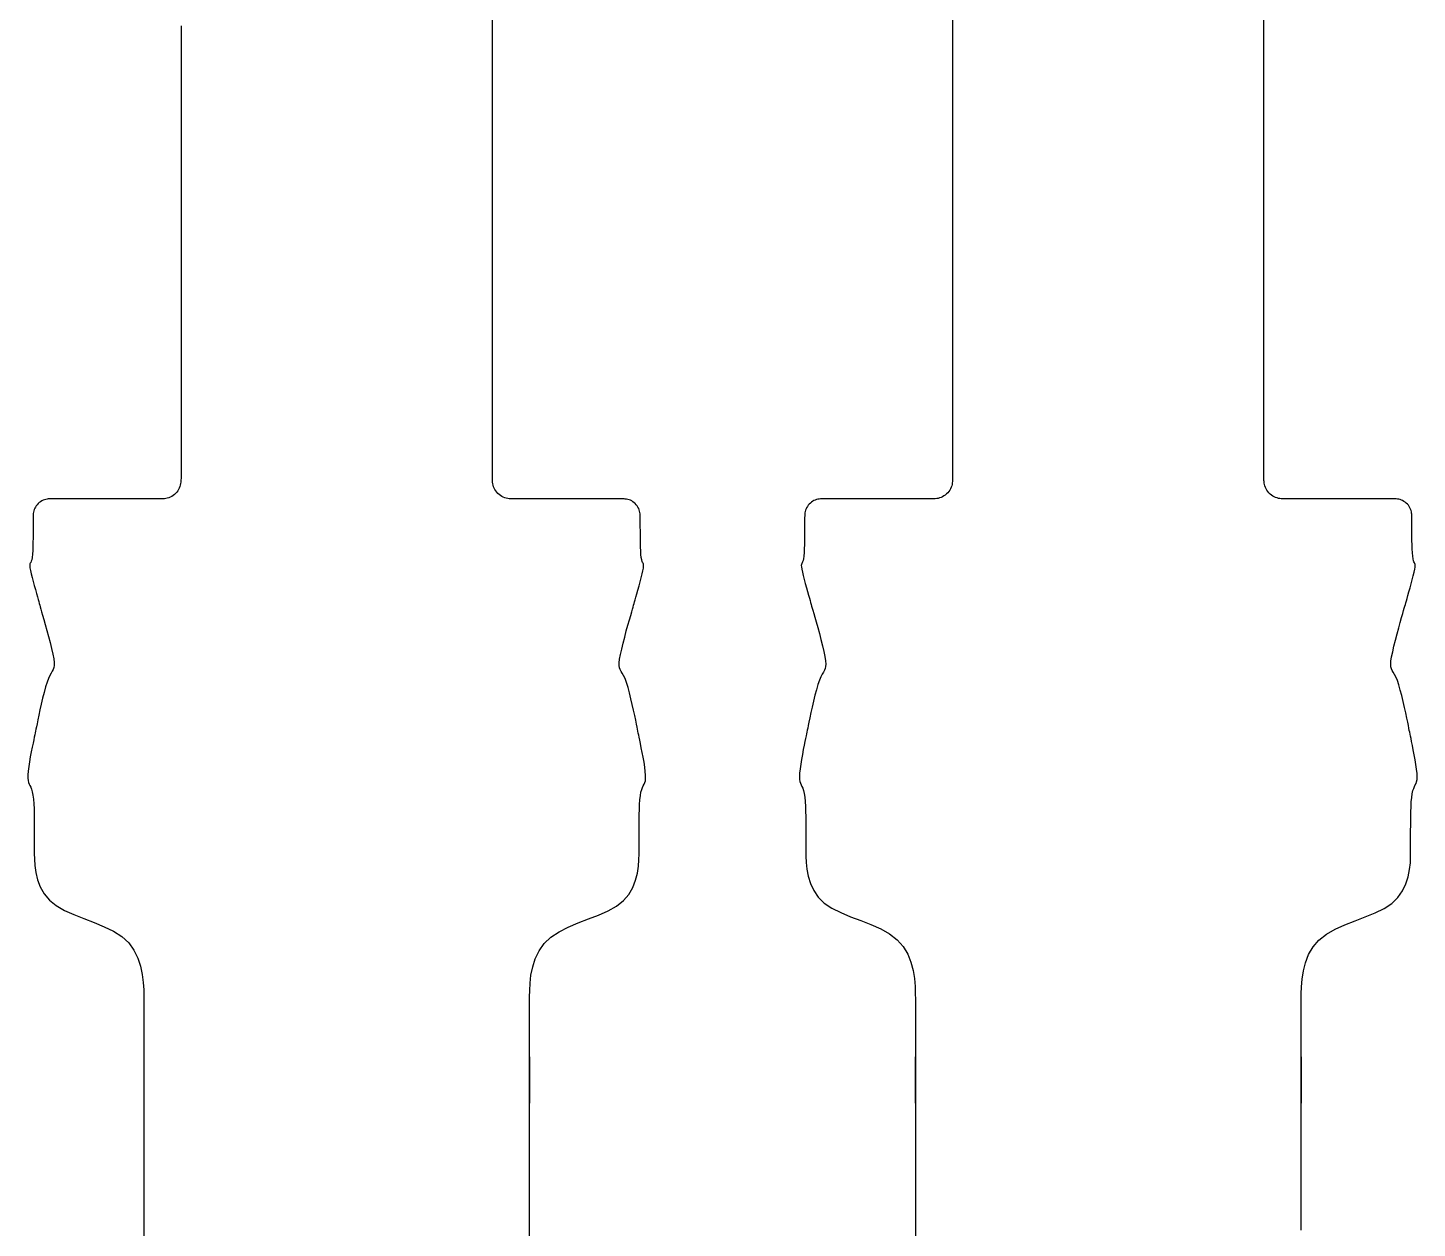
# Model space of a CAD drawing. Extents: x -56 to 56, y -65 to 65.
# Drawn here: x -55.88 to -33.02, y 21.66 to 41.42 of the extents above; entities that cross this region are included whole.
import ezdxf

# ---------------------------------------------------------------- set-up
doc = ezdxf.new("R2010")
doc.units = 0
doc.layers.add('LAYER 1', color=7, linetype='CONTINUOUS')

msp = doc.modelspace()

# ---------------------------------------------------------------- linework, layer by layer
at = {"layer": 'LAYER 1'}
for p, q in [((-48.238, 41.388), (-48.238, 42.082)), ((-40.662, 41.803), (-40.662, 41.058)), ((-35.538, 41.008), (-35.538, 41.76)), ((-53.362, 41.454), (-53.362, 40.659)), ((-48.238, 40.585), (-48.238, 41.388)), ((-40.662, 41.058), (-40.662, 40.22)), ((-35.538, 40.166), (-35.538, 41.008)), ((-53.362, 40.659), (-53.362, 39.79)), ((-48.238, 39.711), (-48.238, 40.585)), ((-40.662, 40.22), (-40.662, 39.328)), ((-35.538, 39.272), (-35.538, 40.166)), ((-53.362, 39.79), (-53.362, 38.885)), ((-48.238, 38.804), (-48.238, 39.711)), ((-40.662, 39.328), (-40.662, 38.419)), ((-35.538, 38.363), (-35.538, 39.272)), ((-53.362, 38.885), (-53.362, 37.981)), ((-48.238, 37.903), (-48.238, 38.804)), ((-40.662, 38.419), (-40.662, 37.53)), ((-35.538, 37.477), (-35.538, 38.363)), ((-53.362, 37.981), (-53.362, 37.117)), ((-48.238, 37.043), (-48.238, 37.903)), ((-40.662, 37.53), (-40.662, 36.7)), ((-35.538, 36.651), (-35.538, 37.477)), ((-53.362, 37.117), (-53.362, 36.329)), ((-48.238, 36.264), (-48.238, 37.043)), ((-40.662, 36.7), (-40.662, 35.967)), ((-35.538, 35.925), (-35.538, 36.651)), ((-53.362, 36.329), (-53.362, 35.656)), ((-48.238, 35.603), (-48.238, 36.264)), ((-40.662, 35.967), (-40.662, 35.366)), ((-35.538, 35.333), (-35.538, 35.925)), ((-53.362, 35.656), (-53.362, 35.125)), ((-48.238, 35.084), (-48.238, 35.603)), ((-40.662, 35.366), (-40.662, 34.905)), ((-35.538, 34.88), (-35.538, 35.333)), ((-53.362, 35.125), (-53.362, 34.726)), ((-48.238, 34.696), (-48.238, 35.084)), ((-40.662, 34.905), (-40.662, 34.567)), ((-35.538, 34.549), (-35.538, 34.88)), ((-53.362, 34.726), (-53.362, 34.44)), ((-48.238, 34.42), (-48.238, 34.696)), ((-40.662, 34.567), (-40.662, 34.332)), ((-35.538, 34.32), (-35.538, 34.549)), ((-53.362, 34.44), (-53.362, 34.249)), ((-48.238, 34.236), (-48.238, 34.42)), ((-40.662, 34.332), (-40.662, 34.181)), ((-35.538, 34.174), (-35.538, 34.32)), ((-53.362, 34.249), (-53.362, 34.133)), ((-53.362, 34.133), (-53.362, 34.074)), ((-48.238, 34.126), (-48.238, 34.236)), ((-48.238, 34.071), (-48.238, 34.126)), ((-40.662, 34.181), (-40.662, 34.097)), ((-40.662, 34.097), (-40.662, 34.059)), ((-35.538, 34.093), (-35.538, 34.174)), ((-35.538, 34.058), (-35.538, 34.093)), ((-53.381, 33.868), (-53.391, 33.844)), ((-53.374, 33.893), (-53.381, 33.868)), ((-53.369, 33.917), (-53.374, 33.893)), ((-53.366, 33.94), (-53.369, 33.917)), ((-53.364, 33.961), (-53.366, 33.94)), ((-53.363, 33.981), (-53.364, 33.961)), ((-53.362, 33.999), (-53.363, 33.981)), ((-53.362, 34.074), (-53.362, 34.052)), ((-53.362, 34.052), (-53.362, 34.049)), ((-53.362, 34.049), (-53.362, 34.049)), ((-53.362, 34.049), (-53.362, 34.048)), ((-53.362, 34.048), (-53.362, 34.047)), ((-53.362, 34.047), (-53.362, 34.044)), ((-53.362, 34.044), (-53.362, 34.04)), ((-53.362, 34.04), (-53.362, 34.034)), ((-53.362, 34.034), (-53.362, 34.025)), ((-53.362, 34.025), (-53.362, 34.014)), ((-53.362, 34.014), (-53.362, 33.999)), ((-48.238, 34.051), (-48.238, 34.071)), ((-48.238, 34.049), (-48.238, 34.051)), ((-48.238, 34.048), (-48.238, 34.049)), ((-48.238, 34.049), (-48.238, 34.049)), ((-48.238, 34.047), (-48.238, 34.048)), ((-48.238, 34.044), (-48.238, 34.047)), ((-48.238, 34.04), (-48.238, 34.044)), ((-48.238, 34.033), (-48.238, 34.04)), ((-48.238, 34.024), (-48.238, 34.033)), ((-48.238, 34.012), (-48.238, 34.024)), ((-48.238, 33.997), (-48.238, 34.012)), ((-48.238, 33.98), (-48.238, 33.997)), ((-48.236, 33.96), (-48.238, 33.98)), ((-48.234, 33.938), (-48.236, 33.96)), ((-48.231, 33.914), (-48.234, 33.938)), ((-48.226, 33.89), (-48.231, 33.914)), ((-48.218, 33.866), (-48.226, 33.89)), ((-48.209, 33.842), (-48.218, 33.866)), ((-40.686, 33.856), (-40.696, 33.832)), ((-40.677, 33.88), (-40.686, 33.856)), ((-40.671, 33.904), (-40.677, 33.88)), ((-40.667, 33.928), (-40.671, 33.904)), ((-40.664, 33.95), (-40.667, 33.928)), ((-40.663, 33.971), (-40.664, 33.95)), ((-40.662, 33.99), (-40.663, 33.971)), ((-40.662, 34.059), (-40.662, 34.049)), ((-40.662, 34.049), (-40.662, 34.049)), ((-40.662, 34.049), (-40.662, 34.049)), ((-40.662, 34.049), (-40.662, 34.048)), ((-40.662, 34.048), (-40.662, 34.046)), ((-40.662, 34.046), (-40.662, 34.043)), ((-40.662, 34.043), (-40.662, 34.037)), ((-40.662, 34.037), (-40.662, 34.03)), ((-40.662, 34.03), (-40.662, 34.02)), ((-40.662, 34.02), (-40.662, 34.006)), ((-40.662, 34.006), (-40.662, 33.99)), ((-35.538, 34.049), (-35.538, 34.058)), ((-35.538, 34.048), (-35.538, 34.049)), ((-35.538, 34.049), (-35.538, 34.049)), ((-35.538, 34.049), (-35.538, 34.049)), ((-35.538, 34.046), (-35.538, 34.048)), ((-35.538, 34.042), (-35.538, 34.046)), ((-35.538, 34.037), (-35.538, 34.042)), ((-35.538, 34.029), (-35.538, 34.037)), ((-35.538, 34.019), (-35.538, 34.029)), ((-35.538, 34.006), (-35.538, 34.019)), ((-35.538, 33.989), (-35.538, 34.006)), ((-35.537, 33.97), (-35.538, 33.989)), ((-35.535, 33.949), (-35.537, 33.97)), ((-35.533, 33.926), (-35.535, 33.949)), ((-35.528, 33.903), (-35.533, 33.926)), ((-35.522, 33.879), (-35.528, 33.903)), ((-35.514, 33.854), (-35.522, 33.879)), ((-35.503, 33.83), (-35.514, 33.854)), ((-55.675, 33.619), (-55.695, 33.605)), ((-55.654, 33.632), (-55.675, 33.619)), ((-55.633, 33.642), (-55.654, 33.632)), ((-55.611, 33.651), (-55.633, 33.642)), ((-55.589, 33.657), (-55.611, 33.651)), ((-55.568, 33.661), (-55.589, 33.657)), ((-55.547, 33.664), (-55.568, 33.661)), ((-55.528, 33.665), (-55.547, 33.664)), ((-55.51, 33.666), (-55.528, 33.665)), ((-55.495, 33.666), (-55.51, 33.666)), ((-55.482, 33.666), (-55.495, 33.666)), ((-55.472, 33.666), (-55.482, 33.666)), ((-55.464, 33.666), (-55.472, 33.666)), ((-55.459, 33.666), (-55.464, 33.666)), ((-55.456, 33.666), (-55.459, 33.666)), ((-55.453, 33.666), (-55.456, 33.666)), ((-55.452, 33.666), (-55.453, 33.666)), ((-55.451, 33.666), (-55.452, 33.666)), ((-55.452, 33.666), (-55.452, 33.666)), ((-55.452, 33.666), (-55.452, 33.666)), ((-55.447, 33.666), (-55.451, 33.666)), ((-55.435, 33.666), (-55.447, 33.666)), ((-55.413, 33.666), (-55.435, 33.666)), ((-55.377, 33.666), (-55.413, 33.666)), ((-55.324, 33.666), (-55.377, 33.666)), ((-55.251, 33.666), (-55.324, 33.666)), ((-55.154, 33.666), (-55.251, 33.666)), ((-55.033, 33.666), (-55.154, 33.666)), ((-54.893, 33.666), (-55.033, 33.666)), ((-54.74, 33.666), (-54.893, 33.666)), ((-54.581, 33.665), (-54.74, 33.666)), ((-54.423, 33.665), (-54.581, 33.665)), ((-54.272, 33.665), (-54.423, 33.665)), ((-54.136, 33.665), (-54.272, 33.665)), ((-54.02, 33.665), (-54.136, 33.665)), ((-53.929, 33.665), (-54.02, 33.665)), ((-53.861, 33.665), (-53.929, 33.665)), ((-53.812, 33.665), (-53.861, 33.665)), ((-53.78, 33.665), (-53.812, 33.665)), ((-53.76, 33.664), (-53.78, 33.665)), ((-53.751, 33.664), (-53.76, 33.664)), ((-53.747, 33.664), (-53.751, 33.664)), ((-53.747, 33.664), (-53.747, 33.664)), ((-53.746, 33.664), (-53.747, 33.664)), ((-53.747, 33.664), (-53.747, 33.664)), ((-53.745, 33.664), (-53.746, 33.664)), ((-53.742, 33.664), (-53.745, 33.664)), ((-53.738, 33.664), (-53.742, 33.664)), ((-53.731, 33.664), (-53.738, 33.664)), ((-53.722, 33.664), (-53.731, 33.664)), ((-53.71, 33.664), (-53.722, 33.664)), ((-53.695, 33.665), (-53.71, 33.664)), ((-53.678, 33.665), (-53.695, 33.665)), ((-53.658, 33.666), (-53.678, 33.665)), ((-53.636, 33.668), (-53.658, 33.666)), ((-53.612, 33.672), (-53.636, 33.668)), ((-53.588, 33.677), (-53.612, 33.672)), ((-53.564, 33.684), (-53.588, 33.677)), ((-53.54, 33.694), (-53.564, 33.684)), ((-53.516, 33.706), (-53.54, 33.694)), ((-53.494, 33.72), (-53.516, 33.706)), ((-53.472, 33.737), (-53.494, 33.72)), ((-53.452, 33.756), (-53.472, 33.737)), ((-53.434, 33.776), (-53.452, 33.756)), ((-53.417, 33.798), (-53.434, 33.776)), ((-53.403, 33.82), (-53.417, 33.798)), ((-53.391, 33.844), (-53.403, 33.82)), ((-48.197, 33.818), (-48.209, 33.842)), ((-48.182, 33.796), (-48.197, 33.818)), ((-48.165, 33.774), (-48.182, 33.796)), ((-48.147, 33.754), (-48.165, 33.774)), ((-48.126, 33.736), (-48.147, 33.754)), ((-48.105, 33.719), (-48.126, 33.736)), ((-48.082, 33.705), (-48.105, 33.719)), ((-48.058, 33.693), (-48.082, 33.705)), ((-48.034, 33.683), (-48.058, 33.693)), ((-48.01, 33.676), (-48.034, 33.683)), ((-47.986, 33.671), (-48.01, 33.676)), ((-47.963, 33.668), (-47.986, 33.671)), ((-47.941, 33.666), (-47.963, 33.668)), ((-47.921, 33.665), (-47.941, 33.666)), ((-47.904, 33.665), (-47.921, 33.665)), ((-47.889, 33.664), (-47.904, 33.665)), ((-47.877, 33.664), (-47.889, 33.664)), ((-47.869, 33.664), (-47.877, 33.664)), ((-47.862, 33.664), (-47.869, 33.664)), ((-47.858, 33.664), (-47.862, 33.664)), ((-47.856, 33.664), (-47.858, 33.664)), ((-47.854, 33.664), (-47.856, 33.664)), ((-47.853, 33.664), (-47.854, 33.664)), ((-47.854, 33.664), (-47.854, 33.664)), ((-47.854, 33.664), (-47.854, 33.664)), ((-47.849, 33.664), (-47.853, 33.664)), ((-47.839, 33.664), (-47.849, 33.664)), ((-47.818, 33.665), (-47.839, 33.664)), ((-47.785, 33.665), (-47.818, 33.665)), ((-47.735, 33.665), (-47.785, 33.665)), ((-47.665, 33.665), (-47.735, 33.665)), ((-47.571, 33.665), (-47.665, 33.665)), ((-47.453, 33.665), (-47.571, 33.665)), ((-47.315, 33.665), (-47.453, 33.665)), ((-47.164, 33.665), (-47.315, 33.665)), ((-47.005, 33.665), (-47.164, 33.665)), ((-46.847, 33.666), (-47.005, 33.665)), ((-46.695, 33.666), (-46.847, 33.666)), ((-46.556, 33.666), (-46.695, 33.666)), ((-46.437, 33.666), (-46.556, 33.666)), ((-46.342, 33.666), (-46.437, 33.666)), ((-46.271, 33.666), (-46.342, 33.666)), ((-46.22, 33.666), (-46.271, 33.666)), ((-46.185, 33.666), (-46.22, 33.666)), ((-46.164, 33.666), (-46.185, 33.666)), ((-46.153, 33.666), (-46.164, 33.666)), ((-46.149, 33.666), (-46.153, 33.666)), ((-46.148, 33.666), (-46.149, 33.666)), ((-46.147, 33.666), (-46.148, 33.666)), ((-46.148, 33.666), (-46.148, 33.666)), ((-46.148, 33.666), (-46.148, 33.666)), ((-46.145, 33.666), (-46.147, 33.666)), ((-46.141, 33.666), (-46.145, 33.666)), ((-46.135, 33.666), (-46.141, 33.666)), ((-46.128, 33.666), (-46.135, 33.666)), ((-46.117, 33.666), (-46.128, 33.666)), ((-46.104, 33.666), (-46.117, 33.666)), ((-46.089, 33.666), (-46.104, 33.666)), ((-46.071, 33.665), (-46.089, 33.666)), ((-46.051, 33.663), (-46.071, 33.665)), ((-46.031, 33.661), (-46.051, 33.663)), ((-46.009, 33.656), (-46.031, 33.661)), ((-45.987, 33.65), (-46.009, 33.656)), ((-45.965, 33.642), (-45.987, 33.65)), ((-45.944, 33.631), (-45.965, 33.642)), ((-45.924, 33.618), (-45.944, 33.631)), ((-42.965, 33.626), (-42.985, 33.612)), ((-42.944, 33.637), (-42.965, 33.626)), ((-42.922, 33.647), (-42.944, 33.637)), ((-42.9, 33.654), (-42.922, 33.647)), ((-42.879, 33.659), (-42.9, 33.654)), ((-42.858, 33.662), (-42.879, 33.659)), ((-42.837, 33.665), (-42.858, 33.662)), ((-42.819, 33.666), (-42.837, 33.665)), ((-42.802, 33.666), (-42.819, 33.666)), ((-42.788, 33.666), (-42.802, 33.666)), ((-42.777, 33.666), (-42.788, 33.666)), ((-42.768, 33.666), (-42.777, 33.666)), ((-42.761, 33.666), (-42.768, 33.666)), ((-42.757, 33.666), (-42.761, 33.666)), ((-42.754, 33.666), (-42.757, 33.666)), ((-42.753, 33.666), (-42.754, 33.666)), ((-42.752, 33.666), (-42.753, 33.666)), ((-42.749, 33.666), (-42.752, 33.666)), ((-42.752, 33.666), (-42.752, 33.666)), ((-42.752, 33.666), (-42.752, 33.666)), ((-42.742, 33.666), (-42.749, 33.666)), ((-42.725, 33.666), (-42.742, 33.666)), ((-42.697, 33.666), (-42.725, 33.666)), ((-42.653, 33.666), (-42.697, 33.666)), ((-42.591, 33.666), (-42.653, 33.666)), ((-42.507, 33.666), (-42.591, 33.666)), ((-42.398, 33.666), (-42.507, 33.666)), ((-42.266, 33.666), (-42.398, 33.666)), ((-42.119, 33.666), (-42.266, 33.666)), ((-41.963, 33.666), (-42.119, 33.666)), ((-41.803, 33.665), (-41.963, 33.666)), ((-41.648, 33.665), (-41.803, 33.665)), ((-41.504, 33.665), (-41.648, 33.665)), ((-41.376, 33.665), (-41.504, 33.665)), ((-41.272, 33.665), (-41.376, 33.665)), ((-41.193, 33.665), (-41.272, 33.665)), ((-41.135, 33.665), (-41.193, 33.665)), ((-41.094, 33.665), (-41.135, 33.665)), ((-41.069, 33.664), (-41.094, 33.665)), ((-41.054, 33.664), (-41.069, 33.664)), ((-41.048, 33.664), (-41.054, 33.664)), ((-41.047, 33.664), (-41.048, 33.664)), ((-41.046, 33.664), (-41.047, 33.664)), ((-41.045, 33.664), (-41.046, 33.664)), ((-41.046, 33.664), (-41.046, 33.664)), ((-41.043, 33.664), (-41.045, 33.664)), ((-41.04, 33.664), (-41.043, 33.664)), ((-41.035, 33.664), (-41.04, 33.664)), ((-41.027, 33.664), (-41.035, 33.664)), ((-41.017, 33.664), (-41.027, 33.664)), ((-41.003, 33.664), (-41.017, 33.664)), ((-40.987, 33.665), (-41.003, 33.664)), ((-40.968, 33.665), (-40.987, 33.665)), ((-40.947, 33.667), (-40.968, 33.665)), ((-40.924, 33.67), (-40.947, 33.667)), ((-40.901, 33.674), (-40.924, 33.67)), ((-40.876, 33.68), (-40.901, 33.674)), ((-40.852, 33.688), (-40.876, 33.68)), ((-40.828, 33.699), (-40.852, 33.688)), ((-40.805, 33.713), (-40.828, 33.699)), ((-40.783, 33.728), (-40.805, 33.713)), ((-40.762, 33.746), (-40.783, 33.728)), ((-40.743, 33.765), (-40.762, 33.746)), ((-40.725, 33.786), (-40.743, 33.765)), ((-40.71, 33.809), (-40.725, 33.786)), ((-40.696, 33.832), (-40.71, 33.809)), ((-35.49, 33.807), (-35.503, 33.83)), ((-35.474, 33.785), (-35.49, 33.807)), ((-35.456, 33.764), (-35.474, 33.785)), ((-35.437, 33.745), (-35.456, 33.764)), ((-35.416, 33.727), (-35.437, 33.745)), ((-35.394, 33.712), (-35.416, 33.727)), ((-35.37, 33.699), (-35.394, 33.712)), ((-35.346, 33.688), (-35.37, 33.699)), ((-35.322, 33.68), (-35.346, 33.688)), ((-35.298, 33.674), (-35.322, 33.68)), ((-35.274, 33.67), (-35.298, 33.674)), ((-35.252, 33.667), (-35.274, 33.67)), ((-35.231, 33.665), (-35.252, 33.667)), ((-35.212, 33.665), (-35.231, 33.665)), ((-35.196, 33.664), (-35.212, 33.665)), ((-35.183, 33.664), (-35.196, 33.664)), ((-35.172, 33.664), (-35.183, 33.664)), ((-35.165, 33.664), (-35.172, 33.664)), ((-35.16, 33.664), (-35.165, 33.664)), ((-35.156, 33.664), (-35.16, 33.664)), ((-35.155, 33.664), (-35.156, 33.664)), ((-35.154, 33.664), (-35.155, 33.664)), ((-35.153, 33.664), (-35.154, 33.664)), ((-35.154, 33.664), (-35.154, 33.664)), ((-35.152, 33.664), (-35.153, 33.664)), ((-35.145, 33.664), (-35.152, 33.664)), ((-35.13, 33.664), (-35.145, 33.664)), ((-35.104, 33.665), (-35.13, 33.664)), ((-35.062, 33.665), (-35.104, 33.665)), ((-35.003, 33.665), (-35.062, 33.665)), ((-34.922, 33.665), (-35.003, 33.665)), ((-34.817, 33.665), (-34.922, 33.665)), ((-34.688, 33.665), (-34.817, 33.665)), ((-34.542, 33.665), (-34.688, 33.665)), ((-34.387, 33.665), (-34.542, 33.665)), ((-34.228, 33.666), (-34.387, 33.665)), ((-34.071, 33.666), (-34.228, 33.666)), ((-33.925, 33.666), (-34.071, 33.666)), ((-33.795, 33.666), (-33.925, 33.666)), ((-33.687, 33.666), (-33.795, 33.666)), ((-33.604, 33.666), (-33.687, 33.666)), ((-33.543, 33.666), (-33.604, 33.666)), ((-33.501, 33.666), (-33.543, 33.666)), ((-33.473, 33.666), (-33.501, 33.666)), ((-33.458, 33.666), (-33.473, 33.666)), ((-33.45, 33.666), (-33.458, 33.666)), ((-33.448, 33.666), (-33.45, 33.666)), ((-33.447, 33.666), (-33.448, 33.666)), ((-33.448, 33.666), (-33.448, 33.666)), ((-33.448, 33.666), (-33.448, 33.666)), ((-33.446, 33.666), (-33.447, 33.666)), ((-33.443, 33.666), (-33.446, 33.666)), ((-33.438, 33.666), (-33.443, 33.666)), ((-33.432, 33.666), (-33.438, 33.666)), ((-33.423, 33.666), (-33.432, 33.666)), ((-33.411, 33.666), (-33.423, 33.666)), ((-33.397, 33.666), (-33.411, 33.666)), ((-33.38, 33.666), (-33.397, 33.666)), ((-33.361, 33.664), (-33.38, 33.666)), ((-33.341, 33.662), (-33.361, 33.664)), ((-33.32, 33.659), (-33.341, 33.662)), ((-33.298, 33.653), (-33.32, 33.659)), ((-33.276, 33.646), (-33.298, 33.653)), ((-33.255, 33.637), (-33.276, 33.646)), ((-33.234, 33.625), (-33.255, 33.637)), ((-33.214, 33.611), (-33.234, 33.625)), ((-55.796, 33.404), (-55.797, 33.385)), ((-55.794, 33.424), (-55.796, 33.404)), ((-55.791, 33.445), (-55.794, 33.424)), ((-55.786, 33.466), (-55.791, 33.445)), ((-55.779, 33.488), (-55.786, 33.466)), ((-55.77, 33.51), (-55.779, 33.488)), ((-55.759, 33.531), (-55.77, 33.51)), ((-55.745, 33.551), (-55.759, 33.531)), ((-55.73, 33.57), (-55.745, 33.551)), ((-55.713, 33.588), (-55.73, 33.57)), ((-55.695, 33.605), (-55.713, 33.588)), ((-45.904, 33.603), (-45.924, 33.618)), ((-45.886, 33.587), (-45.904, 33.603)), ((-45.869, 33.569), (-45.886, 33.587)), ((-45.854, 33.55), (-45.869, 33.569)), ((-45.841, 33.529), (-45.854, 33.55)), ((-45.829, 33.508), (-45.841, 33.529)), ((-45.821, 33.486), (-45.829, 33.508)), ((-45.814, 33.464), (-45.821, 33.486)), ((-45.809, 33.443), (-45.814, 33.464)), ((-45.806, 33.422), (-45.809, 33.443)), ((-45.804, 33.402), (-45.806, 33.422)), ((-45.803, 33.384), (-45.804, 33.402)), ((-43.095, 33.413), (-43.097, 33.394)), ((-43.097, 33.394), (-43.097, 33.377)), ((-43.092, 33.434), (-43.095, 33.413)), ((-43.088, 33.455), (-43.092, 33.434)), ((-43.083, 33.477), (-43.088, 33.455)), ((-43.075, 33.499), (-43.083, 33.477)), ((-43.065, 33.52), (-43.075, 33.499)), ((-43.052, 33.541), (-43.065, 33.52)), ((-43.038, 33.561), (-43.052, 33.541)), ((-43.022, 33.579), (-43.038, 33.561)), ((-43.004, 33.597), (-43.022, 33.579)), ((-42.985, 33.612), (-43.004, 33.597)), ((-33.195, 33.596), (-33.214, 33.611)), ((-33.177, 33.578), (-33.195, 33.596)), ((-33.161, 33.56), (-33.177, 33.578)), ((-33.147, 33.54), (-33.161, 33.56)), ((-33.135, 33.519), (-33.147, 33.54)), ((-33.125, 33.497), (-33.135, 33.519)), ((-33.117, 33.476), (-33.125, 33.497)), ((-33.111, 33.454), (-33.117, 33.476)), ((-33.107, 33.432), (-33.111, 33.454)), ((-33.105, 33.412), (-33.107, 33.432)), ((-33.103, 33.393), (-33.105, 33.412)), ((-33.103, 33.376), (-33.103, 33.393)), ((-55.797, 33.385), (-55.798, 33.369)), ((-55.798, 33.369), (-55.798, 33.355)), ((-55.798, 33.355), (-55.798, 33.344)), ((-55.798, 33.344), (-55.798, 33.334)), ((-55.798, 33.334), (-55.798, 33.324)), ((-55.798, 33.324), (-55.798, 33.312)), ((-55.798, 33.312), (-55.798, 33.295)), ((-55.798, 33.295), (-55.798, 33.273)), ((-55.798, 33.273), (-55.798, 33.242)), ((-55.798, 33.242), (-55.798, 33.202)), ((-55.798, 33.202), (-55.798, 33.15)), ((-45.803, 33.368), (-45.803, 33.384)), ((-45.803, 33.354), (-45.803, 33.368)), ((-45.803, 33.343), (-45.803, 33.354)), ((-45.803, 33.333), (-45.803, 33.343)), ((-45.803, 33.323), (-45.803, 33.333)), ((-45.803, 33.31), (-45.803, 33.323)), ((-45.803, 33.293), (-45.803, 33.31)), ((-45.803, 33.27), (-45.803, 33.293)), ((-45.803, 33.239), (-45.803, 33.27)), ((-45.803, 33.198), (-45.803, 33.239)), ((-45.802, 33.145), (-45.803, 33.198)), ((-43.097, 33.377), (-43.098, 33.362)), ((-43.098, 33.362), (-43.098, 33.349)), ((-43.098, 33.349), (-43.098, 33.339)), ((-43.098, 33.339), (-43.098, 33.329)), ((-43.098, 33.329), (-43.098, 33.318)), ((-43.098, 33.318), (-43.098, 33.304)), ((-43.098, 33.304), (-43.098, 33.284)), ((-43.098, 33.284), (-43.098, 33.258)), ((-43.098, 33.258), (-43.098, 33.223)), ((-43.098, 33.223), (-43.098, 33.177)), ((-43.098, 33.177), (-43.098, 33.12)), ((-33.102, 33.361), (-33.103, 33.376)), ((-33.102, 33.348), (-33.102, 33.361)), ((-33.102, 33.338), (-33.102, 33.348)), ((-33.102, 33.329), (-33.102, 33.338)), ((-33.102, 33.317), (-33.102, 33.329)), ((-33.102, 33.303), (-33.102, 33.317)), ((-33.102, 33.283), (-33.102, 33.303)), ((-33.102, 33.256), (-33.102, 33.283)), ((-33.102, 33.22), (-33.102, 33.256)), ((-33.102, 33.174), (-33.102, 33.22)), ((-33.102, 33.116), (-33.102, 33.174)), ((-55.8, 32.951), (-55.801, 32.88)), ((-55.799, 33.021), (-55.8, 32.951)), ((-55.798, 33.089), (-55.799, 33.021)), ((-55.798, 33.15), (-55.798, 33.089)), ((-45.802, 33.083), (-45.802, 33.145)), ((-45.802, 33.015), (-45.802, 33.083)), ((-45.801, 32.944), (-45.802, 33.015)), ((-45.799, 32.874), (-45.801, 32.944)), ((-43.099, 32.985), (-43.1, 32.914)), ((-43.098, 33.055), (-43.099, 32.985)), ((-43.098, 33.12), (-43.098, 33.055)), ((-33.102, 33.051), (-33.102, 33.116)), ((-33.101, 32.981), (-33.102, 33.051)), ((-33.1, 32.91), (-33.101, 32.981)), ((-55.808, 32.753), (-55.813, 32.702)), ((-55.804, 32.813), (-55.808, 32.753)), ((-55.801, 32.88), (-55.804, 32.813)), ((-45.796, 32.807), (-45.799, 32.874)), ((-45.792, 32.748), (-45.796, 32.807)), ((-45.786, 32.698), (-45.792, 32.748)), ((-43.11, 32.725), (-43.116, 32.681)), ((-43.106, 32.781), (-43.11, 32.725)), ((-43.103, 32.845), (-43.106, 32.781)), ((-43.1, 32.914), (-43.103, 32.845)), ((-33.097, 32.841), (-33.1, 32.91)), ((-33.094, 32.777), (-33.097, 32.841)), ((-33.089, 32.722), (-33.094, 32.777)), ((-33.083, 32.679), (-33.089, 32.722)), ((-55.852, 32.579), (-55.853, 32.558)), ((-55.853, 32.558), (-55.849, 32.529)), ((-55.849, 32.594), (-55.852, 32.579)), ((-55.843, 32.606), (-55.849, 32.594)), ((-55.849, 32.529), (-55.841, 32.487)), ((-55.836, 32.62), (-55.843, 32.606)), ((-55.841, 32.487), (-55.829, 32.434)), ((-55.828, 32.638), (-55.836, 32.62)), ((-55.82, 32.664), (-55.828, 32.638)), ((-55.813, 32.702), (-55.82, 32.664)), ((-45.78, 32.662), (-45.786, 32.698)), ((-45.772, 32.636), (-45.78, 32.662)), ((-45.764, 32.618), (-45.772, 32.636)), ((-45.772, 32.429), (-45.76, 32.483)), ((-45.757, 32.605), (-45.764, 32.618)), ((-45.76, 32.483), (-45.752, 32.526)), ((-45.751, 32.593), (-45.757, 32.605)), ((-45.752, 32.526), (-45.748, 32.556)), ((-45.748, 32.577), (-45.751, 32.593)), ((-45.748, 32.556), (-45.748, 32.577)), ((-43.151, 32.587), (-43.153, 32.569)), ((-43.153, 32.569), (-43.151, 32.545)), ((-43.146, 32.6), (-43.151, 32.587)), ((-43.151, 32.545), (-43.146, 32.509)), ((-43.139, 32.612), (-43.146, 32.6)), ((-43.146, 32.509), (-43.135, 32.461)), ((-43.132, 32.628), (-43.139, 32.612)), ((-43.124, 32.65), (-43.132, 32.628)), ((-43.116, 32.681), (-43.124, 32.65)), ((-33.076, 32.648), (-33.083, 32.679)), ((-33.068, 32.627), (-33.076, 32.648)), ((-33.06, 32.612), (-33.068, 32.627)), ((-33.065, 32.458), (-33.055, 32.506)), ((-33.054, 32.599), (-33.06, 32.612)), ((-33.055, 32.506), (-33.049, 32.543)), ((-33.049, 32.586), (-33.054, 32.599)), ((-33.047, 32.568), (-33.049, 32.586)), ((-33.049, 32.543), (-33.047, 32.568)), ((-55.829, 32.434), (-55.814, 32.372)), ((-55.814, 32.372), (-55.797, 32.306)), ((-55.797, 32.306), (-55.778, 32.238)), ((-45.824, 32.232), (-45.805, 32.3)), ((-45.805, 32.3), (-45.788, 32.367)), ((-45.788, 32.367), (-45.772, 32.429)), ((-43.135, 32.461), (-43.122, 32.403)), ((-43.122, 32.403), (-43.105, 32.339)), ((-43.105, 32.339), (-43.087, 32.271)), ((-43.087, 32.271), (-43.068, 32.203)), ((-33.133, 32.199), (-33.114, 32.267)), ((-33.114, 32.267), (-33.096, 32.335)), ((-33.096, 32.335), (-33.079, 32.399)), ((-33.079, 32.399), (-33.065, 32.458)), ((-55.778, 32.238), (-55.76, 32.171)), ((-55.76, 32.171), (-55.742, 32.109)), ((-55.742, 32.109), (-55.726, 32.054)), ((-55.726, 32.054), (-55.714, 32.009)), ((-45.888, 32.006), (-45.875, 32.049)), ((-45.875, 32.049), (-45.86, 32.103)), ((-45.86, 32.103), (-45.842, 32.165)), ((-45.842, 32.165), (-45.824, 32.232)), ((-43.068, 32.203), (-43.05, 32.138)), ((-43.05, 32.138), (-43.034, 32.079)), ((-43.034, 32.079), (-43.019, 32.029)), ((-43.019, 32.029), (-43.008, 31.99)), ((-33.192, 31.988), (-33.181, 32.027)), ((-33.181, 32.027), (-33.167, 32.076)), ((-33.167, 32.076), (-33.151, 32.134)), ((-33.151, 32.134), (-33.133, 32.199)), ((-55.714, 32.009), (-55.704, 31.974)), ((-55.704, 31.974), (-55.695, 31.944)), ((-55.695, 31.944), (-55.687, 31.916)), ((-55.687, 31.916), (-55.679, 31.886)), ((-55.679, 31.886), (-55.669, 31.852)), ((-55.669, 31.852), (-55.657, 31.808)), ((-55.657, 31.808), (-55.641, 31.752)), ((-45.961, 31.747), (-45.945, 31.804)), ((-45.945, 31.804), (-45.932, 31.848)), ((-45.932, 31.848), (-45.922, 31.883)), ((-45.922, 31.883), (-45.914, 31.913)), ((-45.914, 31.913), (-45.906, 31.941)), ((-45.906, 31.941), (-45.898, 31.971)), ((-45.898, 31.971), (-45.888, 32.006)), ((-43.008, 31.99), (-42.999, 31.958)), ((-42.999, 31.958), (-42.991, 31.929)), ((-42.991, 31.929), (-42.983, 31.901)), ((-42.983, 31.901), (-42.974, 31.869)), ((-42.974, 31.869), (-42.963, 31.831)), ((-42.963, 31.831), (-42.949, 31.781)), ((-33.252, 31.778), (-33.238, 31.828)), ((-33.238, 31.828), (-33.227, 31.867)), ((-33.227, 31.867), (-33.218, 31.899)), ((-33.218, 31.899), (-33.21, 31.928)), ((-33.21, 31.928), (-33.202, 31.956)), ((-33.202, 31.956), (-33.192, 31.988)), ((-55.641, 31.752), (-55.62, 31.681)), ((-55.62, 31.681), (-55.596, 31.596)), ((-55.596, 31.596), (-55.57, 31.501)), ((-46.033, 31.492), (-46.006, 31.588)), ((-46.006, 31.588), (-45.982, 31.674)), ((-45.982, 31.674), (-45.961, 31.747)), ((-42.949, 31.781), (-42.931, 31.718)), ((-42.931, 31.718), (-42.908, 31.639)), ((-42.908, 31.639), (-42.883, 31.548)), ((-33.319, 31.542), (-33.293, 31.633)), ((-33.293, 31.633), (-33.271, 31.713)), ((-33.271, 31.713), (-33.252, 31.778)), ((-55.57, 31.501), (-55.543, 31.4)), ((-55.543, 31.4), (-55.517, 31.299)), ((-46.086, 31.29), (-46.06, 31.391)), ((-46.06, 31.391), (-46.033, 31.492)), ((-42.883, 31.548), (-42.856, 31.45)), ((-42.856, 31.45), (-42.829, 31.348)), ((-42.829, 31.348), (-42.804, 31.248)), ((-33.398, 31.242), (-33.373, 31.342)), ((-33.373, 31.342), (-33.346, 31.443)), ((-33.346, 31.443), (-33.319, 31.542)), ((-55.517, 31.299), (-55.493, 31.201)), ((-55.493, 31.201), (-55.473, 31.111)), ((-55.473, 31.111), (-55.458, 31.033)), ((-46.143, 31.027), (-46.129, 31.103)), ((-46.129, 31.103), (-46.109, 31.193)), ((-46.109, 31.193), (-46.086, 31.29)), ((-42.804, 31.248), (-42.782, 31.154)), ((-42.782, 31.154), (-42.765, 31.069)), ((-33.436, 31.064), (-33.419, 31.148)), ((-33.419, 31.148), (-33.398, 31.242)), ((-55.456, 30.887), (-55.466, 30.857)), ((-55.458, 31.033), (-55.451, 30.971)), ((-55.45, 30.924), (-55.456, 30.887)), ((-55.451, 30.971), (-55.45, 30.924)), ((-46.15, 30.966), (-46.143, 31.027)), ((-46.15, 30.92), (-46.15, 30.966)), ((-46.144, 30.884), (-46.15, 30.92)), ((-46.133, 30.855), (-46.144, 30.884)), ((-42.765, 31.069), (-42.753, 30.999)), ((-42.752, 30.904), (-42.76, 30.871)), ((-42.753, 30.999), (-42.749, 30.945)), ((-42.749, 30.945), (-42.752, 30.904)), ((-33.451, 30.942), (-33.447, 30.995)), ((-33.448, 30.902), (-33.451, 30.942)), ((-33.439, 30.869), (-33.448, 30.902)), ((-33.447, 30.995), (-33.436, 31.064)), ((-55.568, 30.647), (-55.593, 30.569)), ((-55.544, 30.711), (-55.568, 30.647)), ((-55.521, 30.76), (-55.544, 30.711)), ((-55.5, 30.798), (-55.521, 30.76)), ((-55.481, 30.829), (-55.5, 30.798)), ((-55.466, 30.857), (-55.481, 30.829)), ((-46.118, 30.826), (-46.133, 30.855)), ((-46.099, 30.795), (-46.118, 30.826)), ((-46.077, 30.757), (-46.099, 30.795)), ((-46.054, 30.706), (-46.077, 30.757)), ((-46.03, 30.641), (-46.054, 30.706)), ((-42.856, 30.681), (-42.881, 30.608)), ((-42.833, 30.737), (-42.856, 30.681)), ((-42.81, 30.78), (-42.833, 30.737)), ((-42.79, 30.814), (-42.81, 30.78)), ((-42.773, 30.843), (-42.79, 30.814)), ((-42.76, 30.871), (-42.773, 30.843)), ((-33.426, 30.841), (-33.439, 30.869)), ((-33.409, 30.812), (-33.426, 30.841)), ((-33.388, 30.777), (-33.409, 30.812)), ((-33.366, 30.734), (-33.388, 30.777)), ((-33.342, 30.677), (-33.366, 30.734)), ((-33.318, 30.604), (-33.342, 30.677)), ((-55.617, 30.48), (-55.641, 30.385)), ((-55.593, 30.569), (-55.617, 30.48)), ((-46.005, 30.561), (-46.03, 30.641)), ((-45.981, 30.472), (-46.005, 30.561)), ((-45.957, 30.376), (-45.981, 30.472)), ((-42.93, 30.432), (-42.953, 30.335)), ((-42.905, 30.524), (-42.93, 30.432)), ((-42.881, 30.608), (-42.905, 30.524)), ((-33.293, 30.519), (-33.318, 30.604)), ((-33.269, 30.426), (-33.293, 30.519)), ((-33.246, 30.329), (-33.269, 30.426)), ((-55.685, 30.193), (-55.704, 30.105)), ((-55.664, 30.288), (-55.685, 30.193)), ((-55.641, 30.385), (-55.664, 30.288)), ((-45.935, 30.279), (-45.957, 30.376)), ((-45.914, 30.185), (-45.935, 30.279)), ((-42.975, 30.239), (-42.995, 30.147)), ((-42.953, 30.335), (-42.975, 30.239)), ((-33.224, 30.233), (-33.246, 30.329)), ((-33.204, 30.141), (-33.224, 30.233)), ((-55.733, 29.963), (-55.743, 29.914)), ((-55.72, 30.027), (-55.733, 29.963)), ((-55.704, 30.105), (-55.72, 30.027)), ((-45.895, 30.097), (-45.914, 30.185)), ((-45.879, 30.021), (-45.895, 30.097)), ((-45.866, 29.959), (-45.879, 30.021)), ((-43.027, 29.992), (-43.038, 29.937)), ((-43.012, 30.063), (-43.027, 29.992)), ((-42.995, 30.147), (-43.012, 30.063)), ((-33.187, 30.058), (-33.204, 30.141)), ((-33.172, 29.988), (-33.187, 30.058)), ((-33.161, 29.933), (-33.172, 29.988)), ((-55.778, 29.745), (-55.787, 29.7)), ((-55.771, 29.781), (-55.778, 29.745)), ((-55.764, 29.812), (-55.771, 29.781)), ((-55.758, 29.842), (-55.764, 29.812)), ((-55.751, 29.875), (-55.758, 29.842)), ((-55.743, 29.914), (-55.751, 29.875)), ((-45.856, 29.91), (-45.866, 29.959)), ((-45.848, 29.872), (-45.856, 29.91)), ((-45.842, 29.839), (-45.848, 29.872)), ((-45.836, 29.809), (-45.842, 29.839)), ((-45.829, 29.778), (-45.836, 29.809)), ((-45.822, 29.741), (-45.829, 29.778)), ((-45.812, 29.696), (-45.822, 29.741)), ((-43.074, 29.763), (-43.082, 29.723)), ((-43.067, 29.796), (-43.074, 29.763)), ((-43.061, 29.826), (-43.067, 29.796)), ((-43.055, 29.857), (-43.061, 29.826)), ((-43.047, 29.893), (-43.055, 29.857)), ((-43.038, 29.937), (-43.047, 29.893)), ((-33.152, 29.89), (-33.161, 29.933)), ((-33.145, 29.855), (-33.152, 29.89)), ((-33.139, 29.824), (-33.145, 29.855)), ((-33.132, 29.794), (-33.139, 29.824)), ((-33.125, 29.761), (-33.132, 29.794)), ((-33.117, 29.72), (-33.125, 29.761)), ((-55.813, 29.576), (-55.828, 29.5)), ((-55.799, 29.644), (-55.813, 29.576)), ((-55.787, 29.7), (-55.799, 29.644)), ((-45.8, 29.638), (-45.812, 29.696)), ((-45.786, 29.569), (-45.8, 29.638)), ((-45.771, 29.493), (-45.786, 29.569)), ((-43.12, 29.538), (-43.135, 29.459)), ((-43.106, 29.61), (-43.12, 29.538)), ((-43.093, 29.673), (-43.106, 29.61)), ((-43.082, 29.723), (-43.093, 29.673)), ((-33.107, 29.669), (-33.117, 29.72)), ((-33.094, 29.606), (-33.107, 29.669)), ((-33.079, 29.533), (-33.094, 29.606)), ((-33.064, 29.454), (-33.079, 29.533)), ((-55.857, 29.337), (-55.869, 29.258)), ((-55.843, 29.419), (-55.857, 29.337)), ((-55.828, 29.5), (-55.843, 29.419)), ((-45.756, 29.412), (-45.771, 29.493)), ((-45.742, 29.33), (-45.756, 29.412)), ((-45.73, 29.251), (-45.742, 29.33)), ((-43.163, 29.296), (-43.174, 29.219)), ((-43.15, 29.377), (-43.163, 29.296)), ((-43.135, 29.459), (-43.15, 29.377)), ((-33.049, 29.372), (-33.064, 29.454)), ((-33.036, 29.291), (-33.049, 29.372)), ((-33.025, 29.215), (-33.036, 29.291)), ((-55.884, 29.12), (-55.885, 29.068)), ((-55.885, 29.068), (-55.881, 29.028)), ((-55.879, 29.184), (-55.884, 29.12)), ((-55.869, 29.258), (-55.879, 29.184)), ((-45.721, 29.178), (-45.73, 29.251)), ((-45.716, 29.115), (-45.721, 29.178)), ((-45.72, 29.025), (-45.716, 29.064)), ((-45.716, 29.064), (-45.716, 29.115)), ((-43.182, 29.15), (-43.185, 29.092)), ((-43.185, 29.092), (-43.183, 29.046)), ((-43.183, 29.046), (-43.177, 29.011)), ((-43.174, 29.219), (-43.182, 29.15)), ((-33.018, 29.146), (-33.025, 29.215)), ((-33.015, 29.088), (-33.018, 29.146)), ((-33.017, 29.044), (-33.015, 29.088)), ((-55.881, 29.028), (-55.873, 28.997)), ((-55.873, 28.997), (-55.862, 28.97)), ((-55.862, 28.97), (-55.849, 28.945)), ((-55.849, 28.945), (-55.835, 28.918)), ((-55.835, 28.918), (-55.822, 28.885)), ((-55.822, 28.885), (-55.81, 28.842)), ((-55.81, 28.842), (-55.8, 28.787)), ((-45.801, 28.782), (-45.792, 28.838)), ((-45.792, 28.838), (-45.779, 28.882)), ((-45.779, 28.882), (-45.766, 28.915)), ((-45.766, 28.915), (-45.753, 28.943)), ((-45.753, 28.943), (-45.74, 28.968)), ((-45.74, 28.968), (-45.729, 28.994)), ((-45.729, 28.994), (-45.72, 29.025)), ((-43.177, 29.011), (-43.167, 28.983)), ((-43.167, 28.983), (-43.155, 28.958)), ((-43.155, 28.958), (-43.142, 28.932)), ((-43.142, 28.932), (-43.128, 28.902)), ((-43.128, 28.902), (-43.115, 28.865)), ((-43.115, 28.865), (-43.104, 28.816)), ((-33.096, 28.812), (-33.085, 28.862)), ((-33.085, 28.862), (-33.073, 28.9)), ((-33.073, 28.9), (-33.059, 28.93)), ((-33.059, 28.93), (-33.046, 28.956)), ((-33.046, 28.956), (-33.034, 28.981)), ((-33.034, 28.981), (-33.024, 29.009)), ((-33.024, 29.009), (-33.017, 29.044)), ((-55.8, 28.787), (-55.792, 28.72)), ((-55.792, 28.72), (-55.786, 28.643)), ((-55.786, 28.643), (-55.782, 28.561)), ((-45.818, 28.554), (-45.814, 28.636)), ((-45.814, 28.636), (-45.809, 28.713)), ((-45.809, 28.713), (-45.801, 28.782)), ((-43.104, 28.816), (-43.095, 28.754)), ((-43.095, 28.754), (-43.089, 28.681)), ((-43.089, 28.681), (-43.084, 28.602)), ((-43.084, 28.602), (-43.081, 28.519)), ((-33.119, 28.513), (-33.116, 28.597)), ((-33.116, 28.597), (-33.112, 28.677)), ((-33.112, 28.677), (-33.105, 28.75)), ((-33.105, 28.75), (-33.096, 28.812)), ((-55.782, 28.561), (-55.78, 28.478)), ((-55.78, 28.478), (-55.778, 28.396)), ((-55.778, 28.396), (-55.778, 28.319)), ((-45.823, 28.313), (-45.822, 28.389)), ((-45.822, 28.389), (-45.821, 28.47)), ((-45.821, 28.47), (-45.818, 28.554)), ((-43.081, 28.519), (-43.079, 28.435)), ((-43.079, 28.435), (-43.078, 28.356)), ((-33.122, 28.351), (-33.121, 28.43)), ((-33.121, 28.43), (-33.119, 28.513)), ((-55.778, 28.319), (-55.778, 28.252)), ((-55.778, 28.252), (-55.778, 28.196)), ((-55.778, 28.196), (-55.778, 28.152)), ((-55.778, 28.152), (-55.778, 28.116)), ((-45.823, 28.246), (-45.823, 28.313)), ((-45.823, 28.192), (-45.823, 28.246)), ((-45.823, 28.149), (-45.823, 28.192)), ((-45.823, 28.113), (-45.823, 28.149)), ((-43.078, 28.356), (-43.078, 28.283)), ((-43.078, 28.283), (-43.078, 28.222)), ((-43.078, 28.222), (-43.078, 28.172)), ((-43.078, 28.172), (-43.078, 28.133)), ((-43.078, 28.133), (-43.078, 28.099)), ((-33.123, 28.218), (-33.122, 28.279)), ((-33.123, 28.17), (-33.123, 28.218)), ((-33.123, 28.131), (-33.123, 28.17)), ((-33.123, 28.097), (-33.123, 28.131)), ((-33.122, 28.279), (-33.122, 28.351)), ((-55.778, 28.116), (-55.778, 28.083)), ((-55.778, 28.083), (-55.778, 28.05)), ((-55.778, 28.05), (-55.778, 28.012)), ((-55.778, 28.012), (-55.778, 27.965)), ((-55.778, 27.965), (-55.778, 27.905)), ((-55.778, 27.905), (-55.778, 27.828)), ((-45.823, 28.08), (-45.823, 28.113)), ((-45.823, 28.047), (-45.823, 28.08)), ((-45.823, 28.008), (-45.823, 28.047)), ((-45.823, 27.96), (-45.823, 28.008)), ((-45.823, 27.899), (-45.823, 27.96)), ((-43.078, 28.099), (-43.078, 28.066)), ((-43.078, 28.066), (-43.078, 28.031)), ((-43.078, 28.031), (-43.078, 27.989)), ((-43.078, 27.989), (-43.078, 27.936)), ((-43.078, 27.936), (-43.078, 27.868)), ((-33.123, 28.064), (-33.123, 28.097)), ((-33.123, 28.029), (-33.123, 28.064)), ((-33.123, 27.986), (-33.123, 28.029)), ((-33.123, 27.932), (-33.123, 27.986)), ((-33.123, 27.863), (-33.123, 27.932)), ((-55.778, 27.828), (-55.776, 27.734)), ((-55.776, 27.734), (-55.768, 27.628)), ((-45.833, 27.619), (-45.825, 27.725)), ((-45.825, 27.725), (-45.823, 27.82)), ((-45.823, 27.82), (-45.823, 27.899)), ((-43.078, 27.868), (-43.077, 27.782)), ((-43.077, 27.782), (-43.073, 27.681)), ((-43.073, 27.681), (-43.061, 27.571)), ((-33.14, 27.563), (-33.128, 27.675)), ((-33.128, 27.675), (-33.123, 27.776)), ((-33.123, 27.776), (-33.123, 27.863)), ((-55.768, 27.628), (-55.752, 27.514)), ((-55.752, 27.514), (-55.723, 27.396)), ((-45.88, 27.386), (-45.85, 27.504)), ((-45.85, 27.504), (-45.833, 27.619)), ((-43.061, 27.571), (-43.039, 27.454)), ((-43.039, 27.454), (-43.003, 27.335)), ((-33.2, 27.328), (-33.163, 27.446)), ((-33.163, 27.446), (-33.14, 27.563)), ((-55.723, 27.396), (-55.679, 27.278)), ((-55.679, 27.278), (-55.615, 27.165)), ((-45.992, 27.155), (-45.926, 27.268)), ((-45.926, 27.268), (-45.88, 27.386)), ((-43.003, 27.335), (-42.949, 27.219)), ((-42.949, 27.219), (-42.874, 27.11)), ((-33.255, 27.212), (-33.2, 27.328)), ((-55.615, 27.165), (-55.529, 27.061)), ((-55.529, 27.061), (-55.416, 26.969)), ((-46.196, 26.962), (-46.081, 27.052)), ((-46.081, 27.052), (-45.992, 27.155)), ((-42.874, 27.11), (-42.774, 27.012)), ((-42.774, 27.012), (-42.648, 26.927)), ((-33.56, 26.922), (-33.433, 27.006)), ((-33.433, 27.006), (-33.332, 27.104)), ((-33.332, 27.104), (-33.255, 27.212)), ((-55.416, 26.969), (-55.279, 26.89)), ((-55.279, 26.89), (-55.125, 26.821)), ((-55.125, 26.821), (-54.96, 26.756)), ((-46.655, 26.75), (-46.49, 26.815)), ((-46.49, 26.815), (-46.334, 26.884)), ((-46.334, 26.884), (-46.196, 26.962)), ((-42.648, 26.927), (-42.501, 26.854)), ((-42.501, 26.854), (-42.341, 26.787)), ((-42.341, 26.787), (-42.173, 26.723)), ((-34.037, 26.719), (-33.869, 26.783)), ((-33.869, 26.783), (-33.708, 26.849)), ((-33.708, 26.849), (-33.56, 26.922)), ((-54.96, 26.756), (-54.792, 26.691)), ((-54.792, 26.691), (-54.627, 26.623)), ((-54.627, 26.623), (-54.473, 26.547)), ((-54.473, 26.547), (-54.336, 26.46)), ((-47.276, 26.451), (-47.141, 26.54)), ((-47.141, 26.54), (-46.988, 26.617)), ((-46.988, 26.617), (-46.824, 26.685)), ((-46.824, 26.685), (-46.655, 26.75)), ((-42.173, 26.723), (-42.006, 26.657)), ((-42.006, 26.657), (-41.846, 26.585)), ((-41.846, 26.585), (-41.7, 26.504)), ((-34.509, 26.499), (-34.364, 26.581)), ((-34.364, 26.581), (-34.204, 26.653)), ((-34.204, 26.653), (-34.037, 26.719)), ((-54.336, 26.46), (-54.223, 26.356)), ((-54.223, 26.356), (-54.137, 26.237)), ((-47.47, 26.226), (-47.386, 26.346)), ((-47.386, 26.346), (-47.276, 26.451)), ((-41.7, 26.504), (-41.575, 26.409)), ((-41.575, 26.409), (-41.476, 26.297)), ((-34.729, 26.289), (-34.632, 26.402)), ((-34.632, 26.402), (-34.509, 26.499)), ((-54.137, 26.237), (-54.073, 26.107)), ((-54.073, 26.107), (-54.029, 25.972)), ((-47.574, 25.96), (-47.532, 26.096)), ((-47.532, 26.096), (-47.47, 26.226)), ((-41.476, 26.297), (-41.402, 26.172)), ((-41.402, 26.172), (-41.348, 26.038)), ((-34.854, 26.03), (-34.802, 26.163)), ((-34.802, 26.163), (-34.729, 26.289)), ((-54.029, 25.972), (-54.001, 25.836)), ((-47.602, 25.824), (-47.574, 25.96)), ((-41.348, 26.038), (-41.313, 25.902)), ((-41.313, 25.902), (-41.291, 25.768)), ((-34.91, 25.759), (-34.889, 25.894)), ((-34.889, 25.894), (-34.854, 26.03)), ((-54.001, 25.836), (-53.985, 25.704)), ((-53.985, 25.704), (-53.977, 25.582)), ((-47.623, 25.572), (-47.617, 25.693)), ((-47.617, 25.693), (-47.602, 25.824)), ((-41.291, 25.768), (-41.28, 25.64)), ((-41.28, 25.64), (-41.276, 25.525)), ((-34.925, 25.518), (-34.921, 25.633)), ((-34.921, 25.633), (-34.91, 25.759)), ((-53.977, 25.582), (-53.975, 25.474)), ((-53.975, 25.474), (-53.975, 25.386)), ((-53.975, 25.386), (-53.975, 25.317)), ((-47.625, 25.466), (-47.623, 25.572)), ((-47.625, 25.379), (-47.625, 25.466)), ((-41.276, 25.525), (-41.275, 25.426)), ((-41.275, 25.426), (-41.275, 25.348)), ((-34.925, 25.421), (-34.925, 25.518)), ((-34.925, 25.344), (-34.925, 25.421)), ((-53.975, 25.317), (-53.975, 25.267)), ((-53.975, 25.267), (-53.975, 25.232)), ((-53.975, 25.232), (-53.975, 25.21)), ((-53.975, 25.21), (-53.975, 25.197)), ((-53.975, 25.197), (-53.975, 25.191)), ((-53.975, 25.191), (-53.975, 25.189)), ((-53.975, 25.189), (-53.975, 25.189)), ((-53.975, 25.189), (-53.975, 25.188)), ((-53.975, 25.188), (-53.975, 25.182)), ((-53.975, 25.182), (-53.975, 25.17)), ((-53.975, 25.17), (-53.975, 25.147)), ((-47.625, 25.312), (-47.625, 25.379)), ((-47.625, 25.264), (-47.625, 25.312)), ((-47.625, 25.23), (-47.625, 25.264)), ((-47.625, 25.208), (-47.625, 25.23)), ((-47.625, 25.196), (-47.625, 25.208)), ((-47.625, 25.191), (-47.625, 25.196)), ((-47.625, 25.189), (-47.625, 25.191)), ((-47.625, 25.188), (-47.625, 25.189)), ((-47.625, 25.189), (-47.625, 25.189)), ((-47.625, 25.181), (-47.625, 25.188)), ((-47.625, 25.168), (-47.625, 25.181)), ((-47.625, 25.145), (-47.625, 25.168)), ((-41.275, 25.348), (-41.275, 25.29)), ((-41.275, 25.29), (-41.275, 25.248)), ((-41.275, 25.248), (-41.275, 25.219)), ((-41.275, 25.219), (-41.275, 25.202)), ((-41.275, 25.202), (-41.275, 25.193)), ((-41.275, 25.193), (-41.275, 25.19)), ((-41.275, 25.19), (-41.275, 25.189)), ((-41.275, 25.189), (-41.275, 25.189)), ((-41.275, 25.189), (-41.275, 25.186)), ((-41.275, 25.186), (-41.275, 25.177)), ((-41.275, 25.177), (-41.275, 25.16)), ((-41.275, 25.16), (-41.275, 25.131)), ((-34.925, 25.287), (-34.925, 25.344)), ((-34.925, 25.245), (-34.925, 25.287)), ((-34.925, 25.218), (-34.925, 25.245)), ((-34.925, 25.201), (-34.925, 25.218)), ((-34.925, 25.193), (-34.925, 25.201)), ((-34.925, 25.19), (-34.925, 25.193)), ((-34.925, 25.189), (-34.925, 25.19)), ((-34.925, 25.185), (-34.925, 25.189)), ((-34.925, 25.189), (-34.925, 25.189)), ((-34.925, 25.176), (-34.925, 25.185)), ((-34.925, 25.158), (-34.925, 25.176)), ((-34.925, 25.129), (-34.925, 25.158)), ((-53.975, 25.147), (-53.975, 25.112)), ((-53.975, 25.112), (-53.975, 25.061)), ((-53.975, 25.061), (-53.975, 24.992)), ((-53.975, 24.992), (-53.975, 24.902)), ((-47.625, 25.108), (-47.625, 25.145)), ((-47.625, 25.056), (-47.625, 25.108)), ((-47.625, 24.985), (-47.625, 25.056)), ((-47.625, 24.893), (-47.625, 24.985)), ((-41.275, 25.131), (-41.275, 25.088)), ((-41.275, 25.088), (-41.275, 25.028)), ((-41.275, 25.028), (-41.275, 24.949)), ((-41.275, 24.949), (-41.275, 24.847)), ((-34.925, 25.085), (-34.925, 25.129)), ((-34.925, 25.024), (-34.925, 25.085)), ((-34.925, 24.943), (-34.925, 25.024)), ((-34.925, 24.84), (-34.925, 24.943)), ((-53.975, 24.902), (-53.975, 24.791)), ((-53.975, 24.791), (-53.975, 24.666)), ((-47.625, 24.781), (-47.625, 24.893)), ((-47.625, 24.655), (-47.625, 24.781)), ((-41.275, 24.847), (-41.275, 24.729)), ((-41.275, 24.729), (-41.275, 24.598)), ((-34.925, 24.721), (-34.925, 24.84)), ((-34.925, 24.59), (-34.925, 24.721)), ((-53.975, 24.666), (-53.975, 24.532)), ((-53.975, 24.532), (-53.975, 24.395)), ((-47.625, 24.52), (-47.625, 24.655)), ((-47.625, 24.382), (-47.625, 24.52)), ((-47.625, 24.456), (-47.625, 24.479)), ((-47.625, 24.479), (-47.625, 24.479)), ((-47.625, 24.479), (-47.625, 24.479)), ((-47.625, 24.479), (-47.625, 24.475)), ((-47.625, 24.475), (-47.625, 24.468)), ((-41.275, 24.598), (-41.275, 24.462)), ((-41.275, 24.477), (-41.275, 24.479)), ((-41.275, 24.479), (-41.275, 24.479)), ((-41.275, 24.479), (-41.275, 24.475)), ((-41.275, 24.472), (-41.275, 24.477)), ((-41.275, 24.475), (-41.275, 24.435)), ((-41.275, 24.462), (-41.275, 24.472)), ((-34.925, 24.453), (-34.925, 24.59)), ((-34.925, 24.475), (-34.925, 24.479)), ((-34.925, 24.479), (-34.925, 24.479)), ((-34.925, 24.479), (-34.925, 24.477)), ((-34.925, 24.477), (-34.925, 24.472)), ((-34.925, 24.44), (-34.925, 24.475)), ((-34.925, 24.472), (-34.925, 24.463)), ((-53.975, 24.395), (-53.975, 24.26)), ((-53.975, 24.26), (-53.975, 24.133)), ((-47.625, 24.468), (-47.625, 24.456)), ((-47.625, 24.361), (-47.625, 24.456)), ((-47.625, 24.456), (-47.625, 24.437)), ((-47.625, 24.437), (-47.625, 24.409)), ((-47.625, 24.409), (-47.625, 24.372)), ((-47.625, 24.248), (-47.625, 24.382)), ((-47.625, 24.372), (-47.625, 24.324)), ((-47.625, 24.144), (-47.625, 24.361)), ((-47.625, 24.324), (-47.625, 24.265)), ((-47.625, 24.265), (-47.625, 24.2)), ((-47.625, 24.122), (-47.625, 24.248)), ((-41.275, 24.462), (-41.275, 24.325)), ((-41.275, 24.446), (-41.275, 24.462)), ((-41.275, 24.422), (-41.275, 24.446)), ((-41.275, 24.435), (-41.275, 24.317)), ((-41.275, 24.389), (-41.275, 24.422)), ((-41.275, 24.345), (-41.275, 24.389)), ((-41.275, 24.291), (-41.275, 24.345)), ((-41.275, 24.325), (-41.275, 24.193)), ((-41.275, 24.317), (-41.275, 24.078)), ((-41.275, 24.228), (-41.275, 24.291)), ((-34.925, 24.463), (-34.925, 24.447)), ((-34.925, 24.316), (-34.925, 24.453)), ((-34.925, 24.447), (-34.925, 24.424)), ((-34.925, 24.338), (-34.925, 24.44)), ((-34.925, 24.424), (-34.925, 24.391)), ((-34.925, 24.391), (-34.925, 24.349)), ((-34.925, 24.349), (-34.925, 24.295)), ((-34.925, 24.136), (-34.925, 24.338)), ((-34.925, 24.185), (-34.925, 24.316)), ((-34.925, 24.295), (-34.925, 24.232)), ((-53.975, 24.133), (-53.975, 24.02)), ((-53.975, 24.02), (-53.975, 23.926)), ((-47.625, 24.2), (-47.625, 24.13)), ((-47.625, 23.754), (-47.625, 24.144)), ((-47.625, 24.13), (-47.625, 24.059)), ((-47.625, 24.011), (-47.625, 24.122)), ((-47.625, 24.059), (-47.625, 23.989)), ((-41.275, 24.16), (-41.275, 24.228)), ((-41.275, 24.193), (-41.275, 24.073)), ((-41.275, 24.089), (-41.275, 24.16)), ((-41.275, 24.018), (-41.275, 24.089)), ((-41.275, 24.078), (-41.275, 23.674)), ((-41.275, 24.073), (-41.275, 23.969)), ((-41.275, 23.951), (-41.275, 24.018)), ((-34.925, 24.232), (-34.925, 24.164)), ((-34.925, 24.066), (-34.925, 24.185)), ((-34.925, 24.164), (-34.925, 24.093)), ((-34.925, 23.798), (-34.925, 24.136)), ((-34.925, 24.093), (-34.925, 24.023)), ((-34.925, 23.963), (-34.925, 24.066)), ((-34.925, 24.023), (-34.925, 23.955)), ((-53.975, 23.926), (-53.975, 23.854)), ((-53.975, 23.854), (-53.975, 23.801)), ((-53.975, 23.801), (-53.975, 23.764)), ((-47.625, 23.919), (-47.625, 24.011)), ((-47.625, 23.989), (-47.625, 23.924)), ((-47.625, 23.924), (-47.625, 23.867)), ((-47.625, 23.849), (-47.625, 23.919)), ((-47.625, 23.867), (-47.625, 23.82)), ((-47.625, 23.797), (-47.625, 23.849)), ((-47.625, 23.82), (-47.625, 23.784)), ((-47.625, 23.761), (-47.625, 23.797)), ((-41.275, 23.969), (-41.275, 23.887)), ((-41.275, 23.89), (-41.275, 23.951)), ((-41.275, 23.839), (-41.275, 23.89)), ((-41.275, 23.887), (-41.275, 23.825)), ((-41.275, 23.798), (-41.275, 23.839)), ((-41.275, 23.825), (-41.275, 23.78)), ((-41.275, 23.768), (-41.275, 23.798)), ((-34.925, 23.882), (-34.925, 23.963)), ((-34.925, 23.955), (-34.925, 23.894)), ((-34.925, 23.894), (-34.925, 23.841)), ((-34.925, 23.822), (-34.925, 23.882)), ((-34.925, 23.841), (-34.925, 23.8)), ((-34.925, 23.778), (-34.925, 23.822)), ((-34.925, 23.8), (-34.925, 23.77)), ((-34.925, 23.29), (-34.925, 23.798)), ((-53.975, 23.764), (-53.975, 23.74)), ((-53.975, 23.74), (-53.975, 23.726)), ((-53.975, 23.726), (-53.975, 23.719)), ((-53.975, 23.719), (-53.975, 23.718)), ((-53.975, 23.718), (-53.975, 23.717)), ((-53.975, 23.717), (-53.975, 23.691)), ((-53.975, 23.691), (-53.975, 23.582)), ((-53.975, 23.582), (-53.975, 23.332)), ((-47.625, 23.784), (-47.625, 23.758)), ((-47.625, 23.738), (-47.625, 23.761)), ((-47.625, 23.758), (-47.625, 23.739)), ((-47.625, 23.141), (-47.625, 23.754)), ((-47.625, 23.739), (-47.625, 23.728)), ((-47.625, 23.725), (-47.625, 23.738)), ((-47.625, 23.728), (-47.625, 23.721)), ((-47.625, 23.719), (-47.625, 23.725)), ((-47.625, 23.721), (-47.625, 23.718)), ((-47.625, 23.718), (-47.625, 23.719)), ((-47.625, 23.718), (-47.625, 23.718)), ((-47.625, 23.718), (-47.625, 23.718)), ((-47.625, 23.718), (-47.625, 23.718)), ((-47.625, 23.718), (-47.625, 23.718)), ((-47.625, 23.718), (-47.625, 23.718)), ((-47.625, 23.718), (-47.625, 23.718)), ((-47.625, 23.718), (-47.625, 23.718)), ((-47.625, 23.718), (-47.625, 23.718)), ((-47.625, 23.718), (-47.625, 23.718)), ((-47.625, 23.718), (-47.625, 23.718)), ((-41.275, 23.78), (-41.275, 23.75)), ((-41.275, 23.746), (-41.275, 23.768)), ((-41.275, 23.75), (-41.275, 23.732)), ((-41.275, 23.732), (-41.275, 23.746)), ((-41.275, 23.732), (-41.275, 23.722)), ((-41.275, 23.723), (-41.275, 23.732)), ((-41.275, 23.719), (-41.275, 23.723)), ((-41.275, 23.722), (-41.275, 23.718)), ((-41.275, 23.718), (-41.275, 23.719)), ((-41.275, 23.718), (-41.275, 23.718)), ((-41.275, 23.718), (-41.275, 23.718)), ((-41.275, 23.718), (-41.275, 23.718)), ((-41.275, 23.718), (-41.275, 23.718)), ((-41.275, 23.718), (-41.275, 23.718)), ((-41.275, 23.718), (-41.275, 23.718)), ((-41.275, 23.718), (-41.275, 23.718)), ((-41.275, 23.718), (-41.275, 23.718)), ((-41.275, 23.718), (-41.275, 23.718)), ((-41.275, 23.718), (-41.275, 23.718)), ((-41.275, 23.674), (-41.275, 23.064)), ((-34.925, 23.749), (-34.925, 23.778)), ((-34.925, 23.77), (-34.925, 23.747)), ((-34.925, 23.731), (-34.925, 23.749)), ((-34.925, 23.747), (-34.925, 23.733)), ((-34.925, 23.733), (-34.925, 23.724)), ((-34.925, 23.721), (-34.925, 23.731)), ((-34.925, 23.724), (-34.925, 23.719)), ((-34.925, 23.718), (-34.925, 23.721)), ((-34.925, 23.719), (-34.925, 23.718)), ((-34.925, 23.718), (-34.925, 23.718)), ((-34.925, 23.718), (-34.925, 23.718)), ((-34.925, 23.718), (-34.925, 23.718)), ((-34.925, 23.718), (-34.925, 23.718)), ((-34.925, 23.718), (-34.925, 23.718)), ((-34.925, 23.718), (-34.925, 23.718)), ((-34.925, 23.718), (-34.925, 23.718)), ((-34.925, 23.718), (-34.925, 23.718)), ((-34.925, 23.718), (-34.925, 23.718)), ((-34.925, 23.718), (-34.925, 23.718)), ((-53.975, 23.332), (-53.975, 22.881)), ((-47.625, 22.253), (-47.625, 23.141)), ((-34.925, 22.577), (-34.925, 23.29)), ((-53.975, 22.881), (-53.975, 22.172)), ((-41.275, 23.064), (-41.275, 22.205)), ((-34.925, 21.624), (-34.925, 22.577)), ((-47.625, 21.041), (-47.625, 22.253)), ((-41.275, 22.205), (-41.275, 21.053)), ((-53.975, 22.172), (-53.975, 21.144))]:
    msp.add_line(p, q, dxfattribs=at)

doc.saveas('drawing.dxf')
